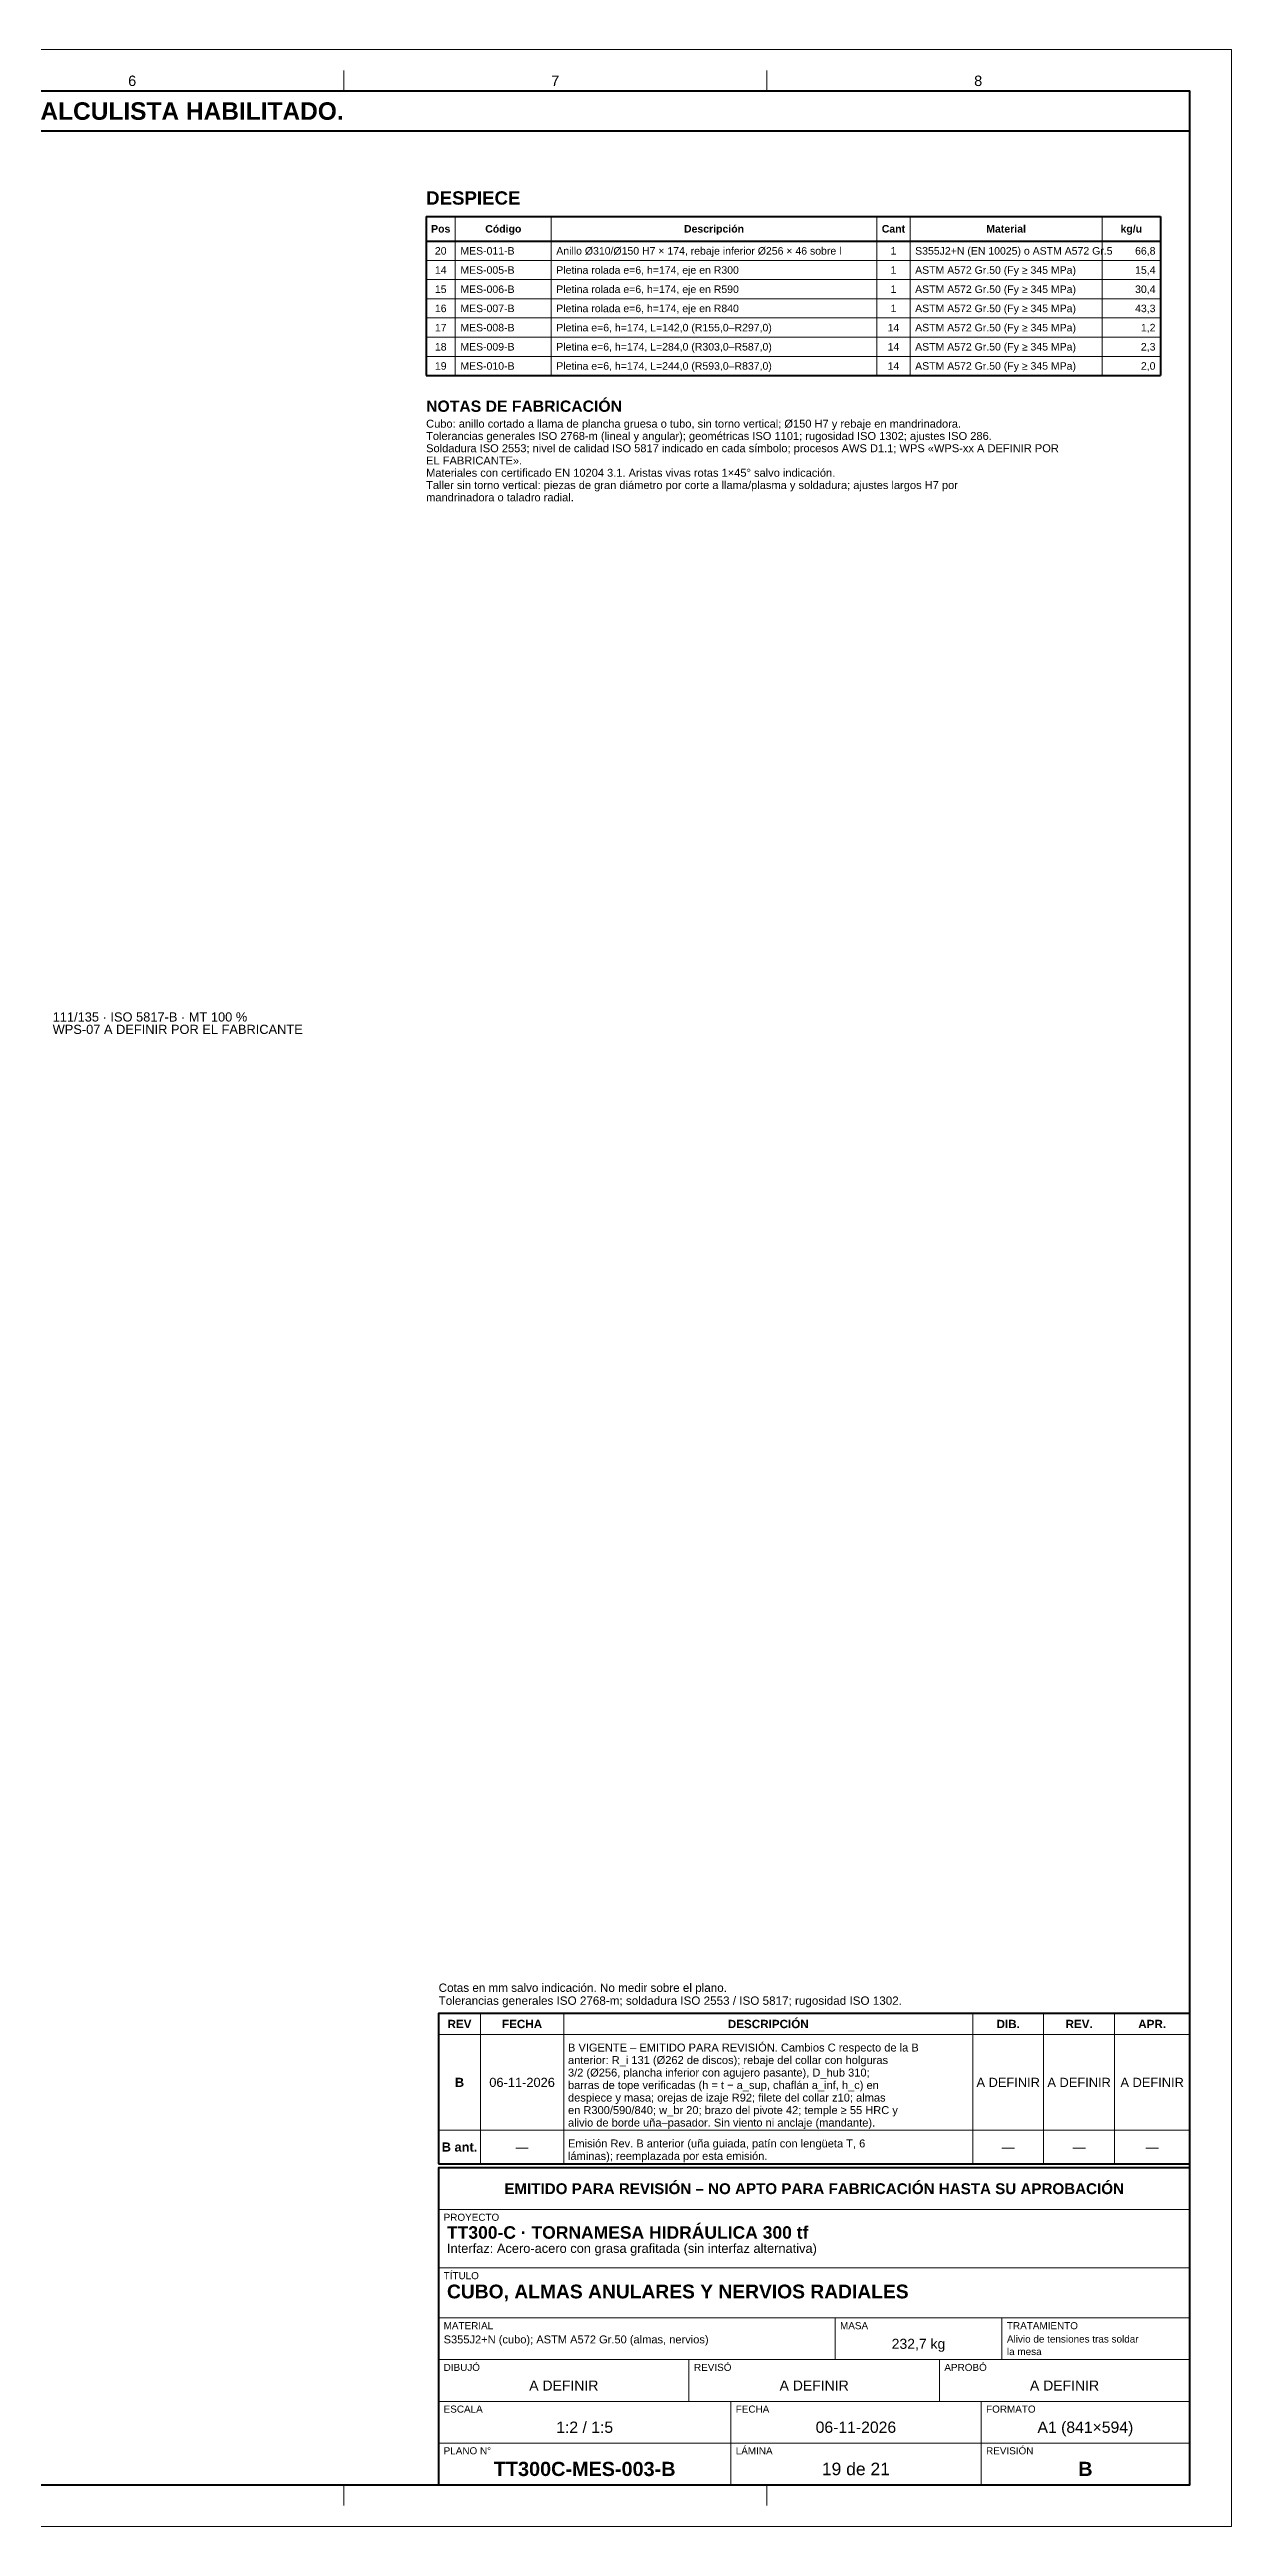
# Model space of a CAD drawing. Header units: millimetres. Extents: x 0 to 841, y 0 to 594.
# Drawn here: x 558 to 841, y 0 to 594 of the extents above; entities that cross this region are included whole.
import ezdxf
from ezdxf.enums import TextEntityAlignment as Align

# ---------------------------------------------------------------- set-up
doc = ezdxf.new("R2010")
doc.units = ezdxf.units.MM
for name, color, linetype, lineweight in [('FINA', 7, 'CONTINUOUS', 18), ('MARCO', 7, 'CONTINUOUS', 70), ('TXT', 7, 'CONTINUOUS', 25), ('VIS', 7, 'CONTINUOUS', 50)]:
    doc.layers.add(name, color=color, linetype=linetype, lineweight=lineweight)
doc.styles.add('STD', font='LiberationSans-Regular.ttf')
doc.styles.add('STDB', font='LiberationSans-Bold.ttf')

msp = doc.modelspace()

# ---------------------------------------------------------------- linework, layer by layer
at = {"layer": 'FINA'}
for p, q in [((628.25, 584), (628.25, 589)), ((729.62, 584), (729.62, 589)), ((655, 554), (655, 515.82)), ((678, 554), (678, 515.82)), ((756, 554), (756, 515.82)), ((764, 554), (764, 515.82)), ((810, 554), (810, 515.82)), ((648, 543.42), (824, 543.42)), ((648, 538.82), (824, 538.82)), ((648, 534.22), (824, 534.22)), ((648, 529.62), (824, 529.62)), ((648, 525.02), (824, 525.02)), ((648, 520.42), (824, 520.42)), ((661, 87), (661, 123)), ((681, 87), (681, 123)), ((779, 87), (779, 123)), ((796, 87), (796, 123)), ((813, 87), (813, 123)), ((651, 118), (831, 118)), ((651, 95), (831, 95)), ((651, 87), (831, 87)), ((651, 86), (831, 86)), ((651, 76), (831, 76)), ((651, 62), (831, 62)), ((651, 50), (831, 50)), ((746, 40), (746, 50)), ((786, 40), (786, 50)), ((651, 40), (831, 40)), ((711, 30), (711, 40)), ((771, 30), (771, 40)), ((651, 30), (831, 30)), ((721, 20), (721, 30)), ((781, 20), (781, 30)), ((651, 20), (831, 20)), ((721, 10), (721, 20)), ((781, 10), (781, 20)), ((628.25, 10), (628.25, 5)), ((729.62, 10), (729.62, 5))]:
    msp.add_line(p, q, dxfattribs=at)
msp.add_lwpolyline([(0, 0), (841, 0), (841, 594), (0, 594)], close=True, dxfattribs=at)
at = {"layer": 'MARCO'}
for points in [[(20, 10), (831, 10), (831, 584), (20, 584)], [(20, 574.5), (831, 574.5), (831, 584), (20, 584)], [(651, 87), (831, 87), (831, 123), (651, 123)], [(651, 10), (831, 10), (831, 86), (651, 86)]]:
    msp.add_lwpolyline(points, close=True, dxfattribs=at)
at = {"layer": 'VIS'}
for p, q in [((648, 554), (824, 554)), ((648, 554), (648, 515.82)), ((824, 554), (824, 515.82)), ((648, 548.02), (824, 548.02)), ((648, 515.82), (824, 515.82))]:
    msp.add_line(p, q, dxfattribs=at)

# ---------------------------------------------------------------- texts
at = {"layer": 'TXT'}
for s, height, style, p in [('ESTOS PLANOS NO SON VÁLIDOS PARA FABRICACIÓN HASTA SU REVISIÓN Y APROBACIÓN POR UN INGENIERO CALCULISTA HABILITADO.', 4.2, 'STDB', (425.5, 579.25)), ('6', 2.5, 'STD', (577.56, 586.5)), ('7', 2.5, 'STD', (678.94, 586.5)), ('8', 2.5, 'STD', (780.31, 586.5)), ('Pos', 1.8, 'STDB', (651.5, 551.01)), ('20', 1.8, 'STD', (651.5, 545.72)), ('Código', 1.8, 'STDB', (666.5, 551.01)), ('Descripción', 1.8, 'STDB', (717, 551.01)), ('Cant', 1.8, 'STDB', (760, 551.01)), ('1', 1.8, 'STD', (760, 545.72)), ('Material', 1.8, 'STDB', (787, 551.01)), ('kg/u', 1.8, 'STDB', (817, 551.01)), ('14', 1.8, 'STD', (651.5, 541.12)), ('1', 1.8, 'STD', (760, 541.12)), ('15', 1.8, 'STD', (651.5, 536.52)), ('1', 1.8, 'STD', (760, 536.52)), ('16', 1.8, 'STD', (651.5, 531.92)), ('1', 1.8, 'STD', (760, 531.92)), ('17', 1.8, 'STD', (651.5, 527.32)), ('18', 1.8, 'STD', (651.5, 522.72)), ('14', 1.8, 'STD', (760, 527.32)), ('14', 1.8, 'STD', (760, 522.72)), ('19', 1.8, 'STD', (651.5, 518.12)), ('14', 1.8, 'STD', (760, 518.12)), ('REV', 2, 'STDB', (656, 120.5)), ('FECHA', 2, 'STDB', (671, 120.5)), ('DESCRIPCIÓN', 2, 'STDB', (730, 120.5)), ('DIB.', 2, 'STDB', (787.5, 120.5)), ('REV.', 2, 'STDB', (804.5, 120.5)), ('APR.', 2, 'STDB', (822, 120.5)), ('B', 2.2, 'STDB', (656, 106.5)), ('06-11-2026', 2.2, 'STD', (671, 106.5)), ('A DEFINIR', 2.2, 'STD', (787.5, 106.5)), ('A DEFINIR', 2.2, 'STD', (804.5, 106.5)), ('A DEFINIR', 2.2, 'STD', (822, 106.5)), ('B ant.', 2.2, 'STDB', (656, 91)), ('—', 2.2, 'STD', (671, 91)), ('—', 2.2, 'STD', (787.5, 91)), ('—', 2.2, 'STD', (804.5, 91)), ('—', 2.2, 'STD', (822, 91)), ('EMITIDO PARA REVISIÓN – NO APTO PARA FABRICACIÓN HASTA SU APROBACIÓN', 2.6, 'STDB', (741, 81)), ('232,7 kg', 2.4, 'STD', (766, 43.8)), ('A DEFINIR', 2.4, 'STD', (681, 33.8)), ('A DEFINIR', 2.4, 'STD', (741, 33.8)), ('A DEFINIR', 2.4, 'STD', (801, 33.8)), ('1:2 / 1:5', 2.7, 'STD', (686, 23.8)), ('06-11-2026', 2.7, 'STD', (751, 23.8)), ('A1 (841×594)', 2.7, 'STD', (806, 23.8)), ('TT300C-MES-003-B', 3.4, 'STDB', (686, 13.8)), ('19 de 21', 3, 'STD', (751, 13.8)), ('B', 3.4, 'STDB', (806, 13.8))]:
    msp.add_text(s, height=height, dxfattribs=dict(at, style=style)).set_placement(p, align=Align.MIDDLE_CENTER)
for s, height, style, p in [('DESPIECE', 3.2, 'STDB', (648, 560)), ('Cubo: anillo cortado a llama de plancha gruesa o tubo, sin torno vertical; Ø150 H7 y rebaje en mandrinadora.', 1.9, 'STD', (648, 505.23)), ('NOTAS DE FABRICACIÓN', 2.7, 'STDB', (648, 509.82)), ('Tolerancias generales ISO 2768-m (lineal y angular); geométricas ISO 1101; rugosidad ISO 1302; ajustes ISO 286.', 1.9, 'STD', (648, 502.28)), ('Soldadura ISO 2553; nivel de calidad ISO 5817 indicado en cada símbolo; procesos AWS D1.1; WPS «WPS-xx A DEFINIR POR', 1.9, 'STD', (648, 499.34)), ('EL FABRICANTE».', 1.9, 'STD', (648, 496.39)), ('Materiales con certificado EN 10204 3.1. Aristas vivas rotas 1×45° salvo indicación.', 1.9, 'STD', (648, 493.45)), ('Taller sin torno vertical: piezas de gran diámetro por corte a llama/plasma y soldadura; ajustes largos H7 por', 1.9, 'STD', (648, 490.5)), ('mandrinadora o taladro radial.', 1.9, 'STD', (648, 487.56)), ('anterior: R_i 131 (Ø262 de discos); rebaje del collar con holguras', 1.9, 'STD', (682, 112.8)), ('B VIGENTE – EMITIDO PARA REVISIÓN. Cambios C respecto de la B', 1.9, 'STD', (682, 115.8)), ('3/2 (Ø256, plancha inferior con agujero pasante), D_hub 310;', 1.9, 'STD', (682, 109.8)), ('barras de tope verificadas (h = t − a_sup, chaflán a_inf, h_c) en', 1.9, 'STD', (682, 106.8)), ('despiece y masa; orejas de izaje R92; filete del collar z10; almas', 1.9, 'STD', (682, 103.8)), ('en R300/590/840; w_br 20; brazo del pivote 42; temple ≥ 55 HRC y', 1.9, 'STD', (682, 100.8)), ('alivio de borde uña–pasador. Sin viento ni anclaje (mandante).', 1.9, 'STD', (682, 97.8)), ('láminas); reemplazada por esta emisión.', 1.9, 'STD', (682, 89.8)), ('Emisión Rev. B anterior (uña guiada, patín con lengüeta T, 6', 1.9, 'STD', (682, 92.8)), ('PROYECTO', 1.7, 'STD', (652.2, 75)), ('TT300-C · TORNAMESA HIDRÁULICA 300 tf', 3, 'STDB', (653, 72)), ('Interfaz: Acero-acero con grasa grafitada (sin interfaz alternativa)', 2.2, 'STD', (653, 67.8)), ('TÍTULO', 1.7, 'STD', (652.2, 61)), ('CUBO, ALMAS ANULARES Y NERVIOS RADIALES', 3.3, 'STDB', (653, 58)), ('MATERIAL', 1.7, 'STD', (652.2, 49)), ('MASA', 1.7, 'STD', (747.2, 49)), ('TRATAMIENTO', 1.7, 'STD', (787.2, 49)), ('S355J2+N (cubo); ASTM A572 Gr.50 (almas, nervios)', 1.9, 'STD', (652.2, 45.8)), ('Alivio de tensiones tras soldar', 1.7, 'STD', (787.2, 45.8)), ('la mesa', 1.7, 'STD', (787.2, 42.8)), ('DIBUJÓ', 1.7, 'STD', (652.2, 39)), ('REVISÓ', 1.7, 'STD', (712.2, 39)), ('APROBÓ', 1.7, 'STD', (772.2, 39)), ('ESCALA', 1.7, 'STD', (652.2, 29)), ('FECHA', 1.7, 'STD', (722.2, 29)), ('FORMATO', 1.7, 'STD', (782.2, 29)), ('PLANO N°', 1.7, 'STD', (652.2, 19)), ('LÁMINA', 1.7, 'STD', (722.2, 19)), ('REVISIÓN', 1.7, 'STD', (782.2, 19))]:
    msp.add_text(s, height=height, dxfattribs=dict(at, style=style)).set_placement(p, align=Align.TOP_LEFT)
at = {"layer": 'TXT', "style": 'STD'}
for s, height, p in [('MES-011-B', 1.8, (656.2, 545.72)), ('Anillo Ø310/Ø150 H7 × 174, rebaje inferior Ø256 × 46 sobre l', 1.8, (679.2, 545.72)), ('S355J2+N (EN 10025) o ASTM A572 Gr.5', 1.8, (765.2, 545.72)), ('MES-005-B', 1.8, (656.2, 541.12)), ('Pletina rolada e=6, h=174, eje en R300', 1.8, (679.2, 541.12)), ('ASTM A572 Gr.50 (Fy ≥ 345 MPa)', 1.8, (765.2, 541.12)), ('MES-006-B', 1.8, (656.2, 536.52)), ('Pletina rolada e=6, h=174, eje en R590', 1.8, (679.2, 536.52)), ('ASTM A572 Gr.50 (Fy ≥ 345 MPa)', 1.8, (765.2, 536.52)), ('MES-007-B', 1.8, (656.2, 531.92)), ('Pletina rolada e=6, h=174, eje en R840', 1.8, (679.2, 531.92)), ('ASTM A572 Gr.50 (Fy ≥ 345 MPa)', 1.8, (765.2, 531.92)), ('MES-008-B', 1.8, (656.2, 527.32)), ('MES-009-B', 1.8, (656.2, 522.72)), ('Pletina e=6, h=174, L=142,0 (R155,0–R297,0)', 1.8, (679.2, 527.32)), ('Pletina e=6, h=174, L=284,0 (R303,0–R587,0)', 1.8, (679.2, 522.72)), ('ASTM A572 Gr.50 (Fy ≥ 345 MPa)', 1.8, (765.2, 527.32)), ('ASTM A572 Gr.50 (Fy ≥ 345 MPa)', 1.8, (765.2, 522.72)), ('MES-010-B', 1.8, (656.2, 518.12)), ('Pletina e=6, h=174, L=244,0 (R593,0–R837,0)', 1.8, (679.2, 518.12)), ('ASTM A572 Gr.50 (Fy ≥ 345 MPa)', 1.8, (765.2, 518.12)), ('111/135 · ISO 5817-B · MT 100 %', 2.2, (558.5, 362)), ('WPS-07 A DEFINIR POR EL FABRICANTE', 2.2, (558.5, 359.03))]:
    msp.add_text(s, height=height, dxfattribs=at).set_placement(p, align=Align.MIDDLE_LEFT)
for s, p in [('66,8', (822.8, 545.72)), ('15,4', (822.8, 541.12)), ('30,4', (822.8, 536.52)), ('43,3', (822.8, 531.92)), ('2,3', (822.8, 522.72)), ('1,2', (822.8, 527.32)), ('2,0', (822.8, 518.12))]:
    msp.add_text(s, height=1.8, dxfattribs=at).set_placement(p, align=Align.MIDDLE_RIGHT)
for s, p in [('Tolerancias generales ISO 2768-m; soldadura ISO 2553 / ISO 5817; rugosidad ISO 1302.', (651, 124.5)), ('Cotas en mm salvo indicación. No medir sobre el plano.', (651, 127.6))]:
    msp.add_text(s, height=2, dxfattribs=at).set_placement(p, align=Align.BOTTOM_LEFT)

doc.saveas('drawing.dxf')
